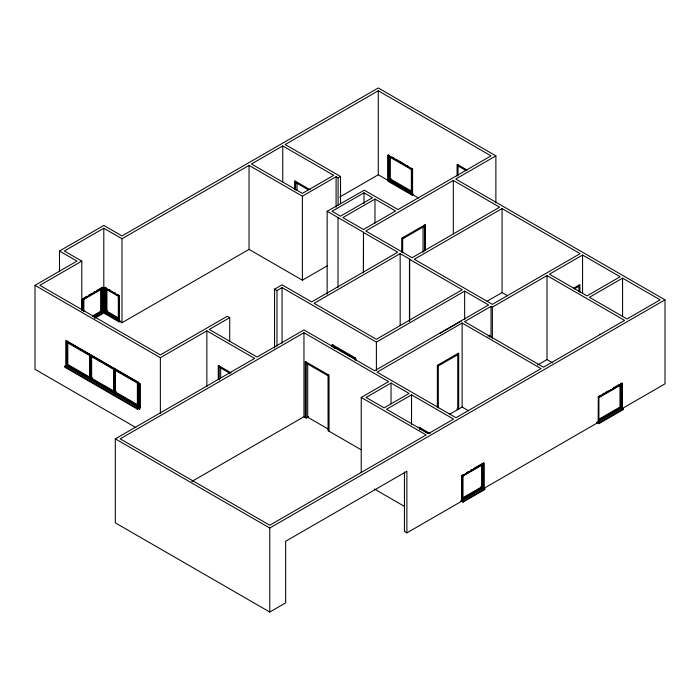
<?xml version="1.0" encoding="UTF-8"?>
<svg xmlns="http://www.w3.org/2000/svg" width="700" height="700" viewBox="0 0 700 700"><rect width="100%" height="100%" fill="white"/><g stroke="black" fill="none" stroke-linecap="round" stroke-linejoin="round"><path stroke-width="1.05" d="M59.491 271.757L59.491 251.029L103.801 225.444L121.992 235.944L378.28 87.973L495.88 155.873L495.88 202.773M340.524 203.761L340.524 176.487L338.1 177.888L336.088 176.724L302.382 196.184L249.043 165.393L121.992 238.744L103.801 228.244L64.339 251.029L81.795 261.109L81.795 310.196M135.817 427.525L35 369.32L35 285.329L76.947 261.109L59.491 251.029M81.795 261.109L39.847 285.329L160.361 354.9L227.281 316.26L229.705 317.66L229.705 341.661M282.748 145.933L251.466 163.992L302.382 193.384L333.664 175.332L282.748 145.933L282.748 181.93M327.145 294.192L327.145 211.286L364.289 190.207L398.011 209.571L491.024 155.873L378.28 90.772L285.171 144.532L340.524 176.487M84.779 297.465L86.634 296.389M88.48 295.321L91.263 293.72M93.109 292.652L94.964 291.585M96.81 290.517L101.439 287.849L101.439 313.049M81.375 299.994L103.136 287.429L103.136 313.469L94.614 318.377M83.86 298.699L101.439 288.549M83.86 299.399L101.439 289.249M92.382 316.033L100.712 311.229L100.712 288.829M93.109 316.453L101.439 311.649M94.036 316.619L101.439 312.349M94.036 317.319L102.646 312.349L102.646 287.149M94.614 317.537L103.801 312.235L121.992 322.735L249.043 249.384L302.382 280.184L327.661 265.589M107.66 310.826L106.199 311.666L118.326 318.666M119.053 321.886L119.053 295.846L104.501 287.446L104.501 313.486L119.053 321.886L120.628 320.976M339.719 197.032L378.28 174.773L418.644 198.074M363.974 192.824L332.001 211.286L340.489 216.186L372.461 197.724L363.974 192.824L363.974 203.735M140.534 407.312L137.384 409.132L64.636 367.132L64.636 366.293L66.211 365.382M390.994 178.465L389.533 179.305L411.355 191.905M338.03 217.604L338.03 287.42M374.981 199.071L342.877 217.604L363.493 229.504L395.588 210.971L374.981 199.071L374.981 223.072M92.365 377.816L90.904 378.656L113.54 391.729M412.09 195.125L412.09 169.085L387.835 155.094L387.835 181.125L412.09 195.125L413.665 194.215M363.361 272.738L363.493 232.304L327.145 211.286M453.32 180.434L365.785 230.983L412.099 257.723L499.642 207.183L453.32 180.434L453.32 233.888M495.88 155.873L455.752 179.034L665 299.845L665 383.845L622.423 408.424L622.423 383.224L598.176 397.224M274.558 348.075L274.558 289.17L282.074 284.83L311.675 301.919L397.749 252.227L363.361 232.382M35 285.329L160.361 357.7L206.859 330.855L254.625 358.435L115.316 438.856L115.316 522.856L269.771 612.028L285.644 602.866L285.644 541.266L406.875 471.275L406.875 532.866L404.451 531.466L404.451 472.036M229.705 317.66L209.282 329.455L257.049 357.035L303.957 329.945L374.649 370.755L488.609 304.964L464.651 291.13L376.39 342.09L282.074 287.63L276.981 290.57L274.558 289.17M116.209 391.589L114.747 392.429L137.384 405.493M402.675 238.796L424.498 226.196M409.675 321.3L409.675 259.123L400.172 253.627L314.099 303.319L376.39 339.29L462.227 289.73L409.447 259.254L409.447 321.431M64.636 366.293L137.384 408.293L140.534 406.473M502.066 208.582L414.295 259.254L492.371 304.334L580.142 253.654L502.066 208.582L502.066 292.574L486.964 301.297M361.226 397.442L388.623 381.623L303.957 332.745L120.172 438.856L269.771 525.227L426.169 434.936L361.226 397.442L361.226 472.71M439.959 333.384L461.3 321.064M462.131 323.05L377.072 372.155L455.989 417.716L541.039 368.611L462.131 323.05L462.131 407.05L449.418 414.382M491.032 306.364L464.555 321.65L543.462 367.211L624.584 320.381L547.006 275.59L492.371 307.134L491.032 306.364L491.032 336.91M582.566 255.054L549.43 274.19L587.011 295.89L620.148 276.754L582.566 255.054L582.566 293.239M191.8 481.495L303.957 416.736L306.241 418.058L308.665 416.658M391.046 383.023L366.074 397.442L384.125 407.864L409.106 393.453L391.046 383.023L391.046 403.751M487.865 336.192L489.72 335.125L489.72 337.277M438.331 365.908L457.73 354.707M573.361 288.374L579.871 284.611L579.871 292.154M574.28 288.96L578.9 286.291M411.53 394.852L386.558 409.264L428.592 433.536L453.565 419.116L411.53 394.852L411.53 424.305M622.571 278.154L589.435 297.29L627.008 318.981L660.153 299.845L622.571 278.154L622.571 316.33M537.582 365.024L547.006 359.581L552.659 362.845M115.316 438.856L269.771 528.028L665 299.845M466.707 472.561L468.562 471.502M470.409 470.435L472.255 469.367M474.101 468.3L483.017 463.146L483.017 488.346M600.722 395.194L598.903 396.244L598.903 421.444M602.543 394.144L604.354 393.094M606.174 392.044L607.994 390.994M613.454 387.844L618.905 384.694M463.015 475.396L482.414 464.196M598.903 396.944L620.725 384.344M463.015 476.096L482.414 464.896M598.903 397.644L620.725 385.044M462.289 498.076L481.688 486.876L481.688 465.544M599.077 419.099L619.999 407.024L619.999 384.624M463.015 498.496L482.414 487.296M598.903 420.044L620.725 407.444M463.015 499.196L482.414 487.996M598.903 420.744L620.725 408.144M598.299 421.794L621.941 408.144L621.941 382.944M406.875 532.866L462.289 500.876L462.289 475.676L484.111 463.076L484.111 488.276L598.176 422.424L598.299 396.594M461.44 500.386L463.015 501.296L484.838 488.696L484.838 489.536L463.015 502.136L460.653 500.771M597.327 421.934L598.903 422.844L623.149 408.844L623.149 409.684L598.903 423.684L596.54 422.319M467.145 170.074L457.082 164.264L457.082 176.111M458.054 165.944L466.235 170.669M392.262 157.089L394.082 158.139M395.902 159.189L404.994 164.439M406.814 165.489L408.634 166.539M389.533 156.214L411.355 168.805M389.533 156.914L411.355 169.505M412.09 191.485L390.259 178.894L390.267 157.553M389.533 180.005L411.355 192.605M599.778 334.058L600.749 334.618M502.066 292.574L507.649 295.803M310.152 189.752L294.621 180.784L294.621 189.394M295.584 182.464L308.315 189.814M621.574 407.934L623.149 408.844M621.574 408.774L623.149 409.684M462.131 407.05L468.702 410.848M456.759 409.027L457.73 409.588L457.73 353.588M333.016 346.159L354.839 358.759M418.933 427.123L430.071 433.554M306.241 363.178L328.064 375.777M419.904 428.803L428.216 433.606M480.961 486.456L484.838 488.696M108.999 289.476L110.862 290.561M113.663 292.171L115.526 293.248M119.534 295.566L118.93 295.216L118.93 320.416M106.199 288.566L118.326 295.566M106.199 289.266L118.326 296.266M231.044 372.82L218.251 365.426L218.251 379.426M328.606 429.293L307.694 417.217L307.694 363.414M219.222 367.106L230.134 373.406M361.191 449.785L328.064 430.658L328.064 374.658M119.053 318.246L106.925 311.246L106.934 289.914M106.199 312.366L118.326 319.366M119.534 320.766L104.991 312.366L104.991 287.166M101.517 311.692L103.136 312.629M374.404 489.046L404.521 506.433M67.06 341.793L89.696 354.856M90.904 355.556L113.54 368.629M114.747 369.329L137.384 382.392M67.06 342.493L89.696 355.556M90.904 356.256L113.54 369.329M114.747 370.029L137.384 383.092M89.478 376.994L67.795 364.473L67.795 343.14M113.321 390.757L91.63 378.236L91.639 355.836M137.165 404.521L115.474 392.009L115.482 369.609M67.06 364.892L89.696 377.956M67.06 365.592L89.696 378.656M90.904 379.356L113.54 392.429M114.747 393.129L137.384 406.192M137.952 408.415L139.834 409.509L139.834 383.469L67.34 341.609L67.34 367.649M621.329 408.494L621.329 383.294L620.725 383.644L620.725 408.844M598.903 422.844L598.903 423.684M578.9 285.171L578.9 291.672M547.006 275.59L547.006 359.581M492.371 307.134L492.371 338.765M483.63 462.796L483.63 487.996L461.808 500.596L461.808 475.396L462.411 475.046L462.411 500.246M482.414 463.496L482.414 488.696M464.651 291.13L464.651 319.489M463.015 474.696L463.015 499.896M463.015 501.296L463.015 502.136M458.701 409.027L458.701 353.027L437.36 365.348L437.36 407.348M458.054 164.824L458.054 175.63M438.331 364.787L438.331 407.873M425.469 250.364L425.469 224.516L401.704 238.236L401.704 252.236M424.498 225.076L424.498 250.924M423.045 226.432L423.045 252.263M419.904 427.683L419.904 429.835M411.967 193.655L411.967 168.455L412.571 168.805L412.571 194.005L388.325 180.005L388.325 154.814M411.355 168.105L411.355 193.305M402.675 237.676L402.675 252.752M400.172 253.627L400.172 325.623M389.533 180.705L389.533 155.514L388.929 155.164L388.929 180.355M378.28 90.772L378.28 174.773M376.39 342.09L376.39 370.449M363.493 232.304L363.493 272.668M355.81 360.351L355.81 358.199L332.045 344.479L332.045 346.631M354.839 357.639L354.839 359.791M338.1 177.888L338.1 205.161M336.088 176.724L336.088 207.27M334.469 346.395L334.469 348.547M333.016 345.039L333.016 347.191M329.035 431.217L329.035 375.217L305.27 361.498L305.27 417.498M306.241 362.058L306.241 418.058M303.957 332.745L303.957 416.736M302.382 196.184L302.382 280.184M297.045 182.7L297.045 190.234M295.584 181.344L295.584 189.954M282.074 287.63L282.074 343.262M276.981 290.57L276.981 346.203M269.771 528.028L269.771 612.028M249.043 165.393L249.043 249.384M220.675 367.342L220.675 378.105M219.222 365.986L219.222 379.986M206.859 330.855L206.859 386.488M160.361 357.7L160.361 413.332M140.044 383.652L140.044 406.752M137.987 382.043L137.987 407.243M137.384 381.692L137.384 406.892M137.384 408.293L137.384 409.132M121.992 238.744L121.992 322.735M118.326 294.866L118.326 320.066M114.747 368.629L114.747 393.829M114.144 368.279L114.144 393.479M113.54 367.929L113.54 393.129M106.199 313.066L106.199 287.866L105.595 287.516L105.595 312.716M103.801 228.244L103.801 312.235M102.043 287.499L102.043 312.699M90.904 354.856L90.904 380.056M90.3 354.515L90.3 379.706M89.696 354.165L89.696 379.356M83.86 297.999L83.86 311.649M83.248 298.349L83.248 310.949M82.644 298.699L82.644 310.249M81.918 299.679L81.918 310.345M67.06 341.092L67.06 366.293M66.456 340.743L66.456 365.942M138.591 382.392L65.853 340.392L65.853 365.592L138.591 407.592L138.591 382.392"/></g></svg>
